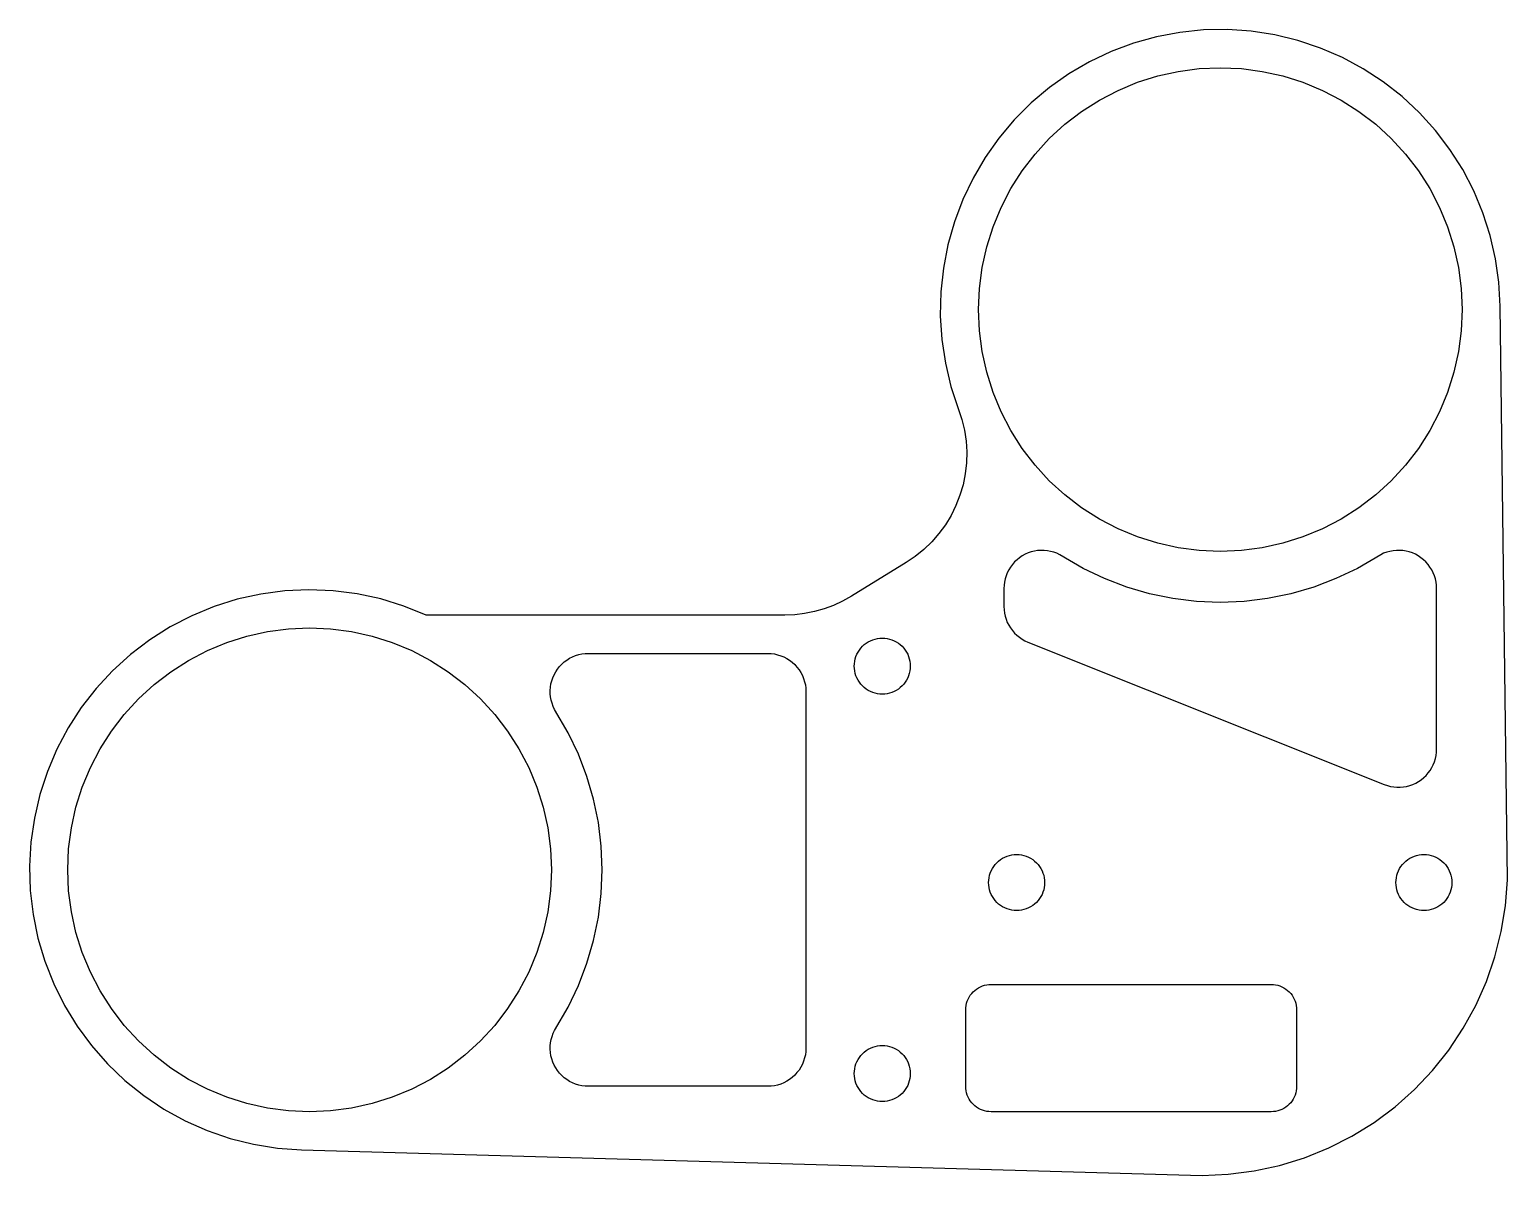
# Model space of a CAD drawing. Header units: millimetres. Extents: x 0.008 to 0.588, y -0.12 to 0.33.
import ezdxf

# ---------------------------------------------------------------- set-up
doc = ezdxf.new("R2010")
doc.units = ezdxf.units.MM
doc.layers.get('0').update_dxf_attribs({"linetype": 'CONTINUOUS'})

msp = doc.modelspace()

# ---------------------------------------------------------------- linework, layer by layer
for points in [[(0.16355, 0.1), (0.15475, 0.10358), (0.14568, 0.10639), (0.13639, 0.10841), (0.12696, 0.10961), (0.11747, 0.11), (0.10798, 0.10957), (0.09856, 0.10832), (0.08928, 0.10626), (0.08022, 0.10341), (0.07143, 0.09978), (0.06299, 0.09541), (0.05496, 0.09033), (0.0474, 0.08458), (0.04036, 0.07819), (0.0339, 0.07123), (0.02807, 0.06373), (0.0229, 0.05575), (0.01845, 0.04736), (0.01473, 0.03861), (0.01178, 0.02958), (0.00962, 0.02032), (0.00827, 0.01092), (0.00774, 0.00143), (0.00803, -0.00807), (0.00913, -0.0175), (0.01105, -0.02681), (0.01376, -0.03592), (0.01725, -0.04476), (0.02148, -0.05326), (0.02644, -0.06137), (0.03208, -0.06902), (0.03835, -0.07616), (0.04522, -0.08272), (0.05263, -0.08867), (0.06053, -0.09396), (0.06885, -0.09854), (0.07754, -0.10239), (0.08653, -0.10548), (0.09575, -0.10778), (0.10513, -0.10928), (0.11461, -0.10996), (0.46838, -0.12), (0.47862, -0.11956), (0.48879, -0.11825), (0.49881, -0.11608), (0.50861, -0.11306), (0.51811, -0.10921), (0.52725, -0.10456), (0.53597, -0.09916), (0.54418, -0.09303), (0.55185, -0.08621), (0.5589, -0.07877), (0.5653, -0.07076), (0.57098, -0.06223), (0.57592, -0.05324), (0.58007, -0.04387), (0.58341, -0.03417), (0.58591, -0.02423), (0.58755, -0.01411), (0.58832, -0.00388), (0.58549, 0.22138), (0.58498, 0.23073), (0.58367, 0.24), (0.58157, 0.24913), (0.57871, 0.25805), (0.5751, 0.26669), (0.57077, 0.27499), (0.56574, 0.2829), (0.56007, 0.29035), (0.55378, 0.29728), (0.54692, 0.30366), (0.53954, 0.30943), (0.5317, 0.31456), (0.52346, 0.319), (0.51486, 0.32272), (0.50598, 0.32569), (0.49688, 0.3279), (0.48763, 0.32933), (0.47828, 0.32996), (0.46892, 0.3298), (0.4596, 0.32885), (0.4504, 0.3271), (0.44138, 0.32458), (0.43261, 0.32129), (0.42415, 0.31728), (0.41606, 0.31256), (0.4084, 0.30717), (0.40123, 0.30114), (0.3946, 0.29453), (0.38855, 0.28738), (0.38314, 0.27974), (0.37839, 0.27167), (0.37435, 0.26322), (0.37104, 0.25446), (0.36848, 0.24545), (0.36671, 0.23625), (0.36572, 0.22694), (0.36553, 0.21758), (0.36613, 0.20823), (0.36753, 0.19897), (0.36971, 0.18986), (0.37401, 0.17687), (0.37501, 0.17267), (0.37564, 0.1684), (0.3759, 0.16409), (0.37579, 0.15977), (0.37531, 0.15548), (0.37445, 0.15125), (0.37324, 0.14711), (0.37167, 0.14308), (0.36976, 0.13921), (0.36752, 0.13552), (0.36498, 0.13203), (0.36214, 0.12877), (0.35903, 0.12578), (0.35568, 0.12306), (0.3521, 0.12064), (0.33058, 0.10741), (0.32715, 0.10548), (0.32358, 0.10383), (0.31988, 0.10246), (0.3161, 0.10139), (0.31223, 0.10062), (0.30832, 0.10015), (0.30439, 0.1)], [(0.3805, 0.22), (0.38086, 0.22828), (0.38194, 0.2365), (0.38374, 0.24459), (0.38623, 0.25249), (0.3894, 0.26015), (0.39323, 0.2675), (0.39768, 0.27449), (0.40273, 0.28106), (0.40832, 0.28718), (0.41444, 0.29277), (0.42101, 0.29782), (0.428, 0.30227), (0.43535, 0.3061), (0.44301, 0.30927), (0.45091, 0.31176), (0.459, 0.31356), (0.46722, 0.31464), (0.4755, 0.315), (0.48378, 0.31464), (0.492, 0.31356), (0.50009, 0.31176), (0.50799, 0.30927), (0.51565, 0.3061), (0.523, 0.30227), (0.52999, 0.29782), (0.53656, 0.29277), (0.54268, 0.28718), (0.54827, 0.28106), (0.55332, 0.27449), (0.55777, 0.2675), (0.5616, 0.26015), (0.56477, 0.25249), (0.56726, 0.24459), (0.56906, 0.2365), (0.57014, 0.22828), (0.5705, 0.22), (0.57014, 0.21172), (0.56906, 0.2035), (0.56726, 0.19541), (0.56477, 0.18751), (0.5616, 0.17985), (0.55777, 0.1725), (0.55332, 0.16551), (0.54827, 0.15894), (0.54268, 0.15282), (0.53656, 0.14723), (0.52999, 0.14218), (0.523, 0.13773), (0.51565, 0.1339), (0.50799, 0.13073), (0.50009, 0.12824), (0.492, 0.12644), (0.48378, 0.12536), (0.4755, 0.125), (0.46722, 0.12536), (0.459, 0.12644), (0.45091, 0.12824), (0.44301, 0.13073), (0.43535, 0.1339), (0.428, 0.13773), (0.42101, 0.14218), (0.41444, 0.14723), (0.40832, 0.15282), (0.40273, 0.15894), (0.39768, 0.16551), (0.39323, 0.1725), (0.3894, 0.17985), (0.38623, 0.18751), (0.38374, 0.19541), (0.38194, 0.2035), (0.38086, 0.21172)], [(0.53853, 0.12374), (0.52936, 0.11839), (0.52093, 0.11436), (0.51221, 0.11102), (0.50325, 0.1084), (0.4941, 0.10651), (0.48483, 0.10538), (0.4755, 0.105), (0.46617, 0.10538), (0.4569, 0.10651), (0.44775, 0.1084), (0.43879, 0.11102), (0.43007, 0.11436), (0.42164, 0.11839), (0.41247, 0.12374), (0.41131, 0.12429), (0.4101, 0.12473), (0.40887, 0.12507), (0.4076, 0.12531), (0.40633, 0.12543), (0.40504, 0.12545), (0.40376, 0.12535), (0.4025, 0.12515), (0.40125, 0.12484), (0.40004, 0.12443), (0.39886, 0.12391), (0.39774, 0.12329), (0.39667, 0.12258), (0.39567, 0.12178), (0.39473, 0.1209), (0.39388, 0.11994), (0.39311, 0.11891), (0.39243, 0.11782), (0.39185, 0.11668), (0.39137, 0.11549), (0.39099, 0.11426), (0.39072, 0.11301), (0.39055, 0.11174), (0.3905, 0.11046), (0.3905, 0.10338), (0.39055, 0.10211), (0.39072, 0.10084), (0.39099, 0.0996), (0.39136, 0.09838), (0.39184, 0.09719), (0.39241, 0.09605), (0.39308, 0.09497), (0.39384, 0.09394), (0.39468, 0.09299), (0.39561, 0.09211), (0.3966, 0.09131), (0.39766, 0.0906), (0.39877, 0.08998), (0.39994, 0.08945), (0.53994, 0.03352), (0.54114, 0.0331), (0.54237, 0.03278), (0.54362, 0.03257), (0.54489, 0.03247), (0.54616, 0.03247), (0.54743, 0.03258), (0.54868, 0.03279), (0.54991, 0.03312), (0.55111, 0.03354), (0.55227, 0.03407), (0.55338, 0.03469), (0.55443, 0.0354), (0.55542, 0.0362), (0.55634, 0.03708), (0.55718, 0.03804), (0.55793, 0.03906), (0.5586, 0.04014), (0.55917, 0.04128), (0.55964, 0.04246), (0.56002, 0.04368), (0.56028, 0.04492), (0.56045, 0.04618), (0.5605, 0.04745), (0.5605, 0.11046), (0.56045, 0.11174), (0.56028, 0.11301), (0.56001, 0.11426), (0.55963, 0.11549), (0.55915, 0.11668), (0.55857, 0.11782), (0.55789, 0.11891), (0.55712, 0.11994), (0.55627, 0.1209), (0.55533, 0.12178), (0.55433, 0.12258), (0.55326, 0.12329), (0.55214, 0.12391), (0.55096, 0.12443), (0.54975, 0.12484), (0.5485, 0.12515), (0.54724, 0.12535), (0.54596, 0.12545), (0.54467, 0.12543), (0.5434, 0.12531), (0.54213, 0.12507), (0.5409, 0.12473), (0.53969, 0.12429)], [(0.02273, 0), (0.02309, 0.00828), (0.02417, 0.0165), (0.02597, 0.02459), (0.02846, 0.03249), (0.03163, 0.04015), (0.03546, 0.0475), (0.03991, 0.05449), (0.04495, 0.06106), (0.05055, 0.06718), (0.05666, 0.07277), (0.06324, 0.07782), (0.07023, 0.08227), (0.07758, 0.0861), (0.08524, 0.08927), (0.09314, 0.09176), (0.10123, 0.09356), (0.10945, 0.09464), (0.11773, 0.095), (0.12601, 0.09464), (0.13423, 0.09356), (0.14232, 0.09176), (0.15022, 0.08927), (0.15788, 0.0861), (0.16523, 0.08227), (0.17222, 0.07782), (0.17879, 0.07277), (0.1849, 0.06718), (0.1905, 0.06106), (0.19555, 0.05449), (0.2, 0.0475), (0.20383, 0.04015), (0.207, 0.03249), (0.20949, 0.02459), (0.21129, 0.0165), (0.21237, 0.00828), (0.21273, 0), (0.21237, -0.00828), (0.21129, -0.0165), (0.20949, -0.02459), (0.207, -0.03249), (0.20383, -0.04015), (0.2, -0.0475), (0.19555, -0.05449), (0.1905, -0.06106), (0.1849, -0.06718), (0.17879, -0.07277), (0.17222, -0.07782), (0.16523, -0.08227), (0.15788, -0.0861), (0.15022, -0.08927), (0.14232, -0.09176), (0.13423, -0.09356), (0.12601, -0.09464), (0.11773, -0.095), (0.10945, -0.09464), (0.10123, -0.09356), (0.09314, -0.09176), (0.08524, -0.08927), (0.07758, -0.0861), (0.07023, -0.08227), (0.06324, -0.07782), (0.05666, -0.07277), (0.05055, -0.06718), (0.04495, -0.06106), (0.03991, -0.05449), (0.03546, -0.0475), (0.03163, -0.04015), (0.02846, -0.03249), (0.02597, -0.02459), (0.02417, -0.0165), (0.02309, -0.00828)], [(0.33173, 0.08), (0.33177, 0.08096), (0.3319, 0.08191), (0.3321, 0.08285), (0.33239, 0.08376), (0.33276, 0.08465), (0.3332, 0.0855), (0.33372, 0.08631), (0.3343, 0.08707), (0.33495, 0.08778), (0.33566, 0.08843), (0.33642, 0.08901), (0.33723, 0.08953), (0.33808, 0.08997), (0.33897, 0.09034), (0.33988, 0.09063), (0.34082, 0.09083), (0.34177, 0.09096), (0.34273, 0.091), (0.34369, 0.09096), (0.34464, 0.09083), (0.34558, 0.09063), (0.34649, 0.09034), (0.34738, 0.08997), (0.34823, 0.08953), (0.34904, 0.08901), (0.3498, 0.08843), (0.35051, 0.08778), (0.35116, 0.08707), (0.35174, 0.08631), (0.35226, 0.0855), (0.3527, 0.08465), (0.35307, 0.08376), (0.35335, 0.08285), (0.35356, 0.08191), (0.35369, 0.08096), (0.35373, 0.08), (0.35369, 0.07904), (0.35356, 0.07809), (0.35335, 0.07715), (0.35307, 0.07624), (0.3527, 0.07535), (0.35226, 0.0745), (0.35174, 0.07369), (0.35116, 0.07293), (0.35051, 0.07222), (0.3498, 0.07157), (0.34904, 0.07099), (0.34823, 0.07047), (0.34738, 0.07003), (0.34649, 0.06966), (0.34558, 0.06937), (0.34464, 0.06917), (0.34369, 0.06904), (0.34273, 0.069), (0.34177, 0.06904), (0.34082, 0.06917), (0.33988, 0.06937), (0.33897, 0.06966), (0.33808, 0.07003), (0.33723, 0.07047), (0.33642, 0.07099), (0.33566, 0.07157), (0.33495, 0.07222), (0.3343, 0.07293), (0.33372, 0.07369), (0.3332, 0.0745), (0.33276, 0.07535), (0.33239, 0.07624), (0.3321, 0.07715), (0.3319, 0.07809), (0.33177, 0.07904)], [(0.31273, 0.07), (0.31273, -0.07), (0.31267, -0.07131), (0.3125, -0.0726), (0.31222, -0.07388), (0.31182, -0.07513), (0.31132, -0.07634), (0.31072, -0.0775), (0.31002, -0.0786), (0.30922, -0.07964), (0.30834, -0.08061), (0.30737, -0.08149), (0.30633, -0.08229), (0.30523, -0.08299), (0.30407, -0.08359), (0.30286, -0.0841), (0.30161, -0.08449), (0.30033, -0.08477), (0.29904, -0.08494), (0.29773, -0.085), (0.22727, -0.085), (0.22599, -0.08495), (0.22472, -0.08478), (0.22346, -0.08451), (0.22224, -0.08413), (0.22105, -0.08365), (0.21991, -0.08307), (0.21882, -0.08239), (0.21779, -0.08162), (0.21683, -0.08077), (0.21595, -0.07983), (0.21515, -0.07883), (0.21444, -0.07776), (0.21382, -0.07664), (0.2133, -0.07546), (0.21289, -0.07425), (0.21258, -0.073), (0.21237, -0.07174), (0.21228, -0.07046), (0.2123, -0.06917), (0.21242, -0.0679), (0.21266, -0.06663), (0.213, -0.0654), (0.21344, -0.06419), (0.21399, -0.06303), (0.21934, -0.05386), (0.22337, -0.04543), (0.22671, -0.03671), (0.22933, -0.02775), (0.23121, -0.0186), (0.23235, -0.00933), (0.23273, 0), (0.23235, 0.00933), (0.23121, 0.0186), (0.22933, 0.02775), (0.22671, 0.03671), (0.22337, 0.04543), (0.21934, 0.05386), (0.21399, 0.06303), (0.21344, 0.06419), (0.213, 0.0654), (0.21266, 0.06663), (0.21242, 0.0679), (0.2123, 0.06917), (0.21228, 0.07046), (0.21237, 0.07174), (0.21258, 0.073), (0.21289, 0.07425), (0.2133, 0.07546), (0.21382, 0.07664), (0.21444, 0.07776), (0.21515, 0.07883), (0.21595, 0.07983), (0.21683, 0.08077), (0.21779, 0.08162), (0.21882, 0.08239), (0.21991, 0.08307), (0.22105, 0.08365), (0.22224, 0.08413), (0.22346, 0.08451), (0.22472, 0.08478), (0.22599, 0.08495), (0.22727, 0.085), (0.29773, 0.085), (0.29904, 0.08494), (0.30033, 0.08477), (0.30161, 0.08449), (0.30286, 0.0841), (0.30407, 0.08359), (0.30523, 0.08299), (0.30633, 0.08229), (0.30737, 0.08149), (0.30834, 0.08061), (0.30922, 0.07964), (0.31002, 0.0786), (0.31072, 0.0775), (0.31132, 0.07634), (0.31182, 0.07513), (0.31222, 0.07388), (0.3125, 0.0726), (0.31267, 0.07131)], [(0.3845, -0.005), (0.38454, -0.00404), (0.38467, -0.00309), (0.38487, -0.00215), (0.38516, -0.00124), (0.38553, -0.00035), (0.38597, 0.0005), (0.38649, 0.00131), (0.38707, 0.00207), (0.38772, 0.00278), (0.38843, 0.00343), (0.38919, 0.00401), (0.39, 0.00453), (0.39085, 0.00497), (0.39174, 0.00534), (0.39265, 0.00563), (0.39359, 0.00583), (0.39454, 0.00596), (0.3955, 0.006), (0.39646, 0.00596), (0.39741, 0.00583), (0.39835, 0.00563), (0.39926, 0.00534), (0.40015, 0.00497), (0.401, 0.00453), (0.40181, 0.00401), (0.40257, 0.00343), (0.40328, 0.00278), (0.40393, 0.00207), (0.40451, 0.00131), (0.40503, 0.0005), (0.40547, -0.00035), (0.40584, -0.00124), (0.40613, -0.00215), (0.40633, -0.00309), (0.40646, -0.00404), (0.4065, -0.005), (0.40646, -0.00596), (0.40633, -0.00691), (0.40613, -0.00785), (0.40584, -0.00876), (0.40547, -0.00965), (0.40503, -0.0105), (0.40451, -0.01131), (0.40393, -0.01207), (0.40328, -0.01278), (0.40257, -0.01343), (0.40181, -0.01401), (0.401, -0.01453), (0.40015, -0.01497), (0.39926, -0.01534), (0.39835, -0.01563), (0.39741, -0.01583), (0.39646, -0.01596), (0.3955, -0.016), (0.39454, -0.01596), (0.39359, -0.01583), (0.39265, -0.01563), (0.39174, -0.01534), (0.39085, -0.01497), (0.39, -0.01453), (0.38919, -0.01401), (0.38843, -0.01343), (0.38772, -0.01278), (0.38707, -0.01207), (0.38649, -0.01131), (0.38597, -0.0105), (0.38553, -0.00965), (0.38516, -0.00876), (0.38487, -0.00785), (0.38467, -0.00691), (0.38454, -0.00596)], [(0.5445, -0.005), (0.54454, -0.00404), (0.54467, -0.00309), (0.54487, -0.00215), (0.54516, -0.00124), (0.54553, -0.00035), (0.54597, 0.0005), (0.54649, 0.00131), (0.54707, 0.00207), (0.54772, 0.00278), (0.54843, 0.00343), (0.54919, 0.00401), (0.55, 0.00453), (0.55085, 0.00497), (0.55174, 0.00534), (0.55265, 0.00563), (0.55359, 0.00583), (0.55454, 0.00596), (0.5555, 0.006), (0.55646, 0.00596), (0.55741, 0.00583), (0.55835, 0.00563), (0.55926, 0.00534), (0.56015, 0.00497), (0.561, 0.00453), (0.56181, 0.00401), (0.56257, 0.00343), (0.56328, 0.00278), (0.56393, 0.00207), (0.56451, 0.00131), (0.56503, 0.0005), (0.56547, -0.00035), (0.56584, -0.00124), (0.56613, -0.00215), (0.56633, -0.00309), (0.56646, -0.00404), (0.5665, -0.005), (0.56646, -0.00596), (0.56633, -0.00691), (0.56613, -0.00785), (0.56584, -0.00876), (0.56547, -0.00965), (0.56503, -0.0105), (0.56451, -0.01131), (0.56393, -0.01207), (0.56328, -0.01278), (0.56257, -0.01343), (0.56181, -0.01401), (0.561, -0.01453), (0.56015, -0.01497), (0.55926, -0.01534), (0.55835, -0.01563), (0.55741, -0.01583), (0.55646, -0.01596), (0.5555, -0.016), (0.55454, -0.01596), (0.55359, -0.01583), (0.55265, -0.01563), (0.55174, -0.01534), (0.55085, -0.01497), (0.55, -0.01453), (0.54919, -0.01401), (0.54843, -0.01343), (0.54772, -0.01278), (0.54707, -0.01207), (0.54649, -0.01131), (0.54597, -0.0105), (0.54553, -0.00965), (0.54516, -0.00876), (0.54487, -0.00785), (0.54467, -0.00691), (0.54454, -0.00596)], [(0.5055, -0.085), (0.50546, -0.08587), (0.50535, -0.08674), (0.50516, -0.08759), (0.5049, -0.08842), (0.50456, -0.08923), (0.50416, -0.09), (0.50369, -0.09074), (0.50316, -0.09143), (0.50257, -0.09207), (0.50193, -0.09266), (0.50124, -0.09319), (0.5005, -0.09366), (0.49973, -0.09406), (0.49892, -0.0944), (0.49809, -0.09466), (0.49724, -0.09485), (0.49637, -0.09496), (0.4955, -0.095), (0.3855, -0.095), (0.38463, -0.09496), (0.38376, -0.09485), (0.38291, -0.09466), (0.38208, -0.0944), (0.38127, -0.09406), (0.3805, -0.09366), (0.37976, -0.09319), (0.37907, -0.09266), (0.37843, -0.09207), (0.37784, -0.09143), (0.37731, -0.09074), (0.37684, -0.09), (0.37644, -0.08923), (0.3761, -0.08842), (0.37584, -0.08759), (0.37565, -0.08674), (0.37554, -0.08587), (0.3755, -0.085), (0.3755, -0.055), (0.37554, -0.05413), (0.37565, -0.05326), (0.37584, -0.05241), (0.3761, -0.05158), (0.37644, -0.05077), (0.37684, -0.05), (0.37731, -0.04926), (0.37784, -0.04857), (0.37843, -0.04793), (0.37907, -0.04734), (0.37976, -0.04681), (0.3805, -0.04634), (0.38127, -0.04594), (0.38208, -0.0456), (0.38291, -0.04534), (0.38376, -0.04515), (0.38463, -0.04504), (0.3855, -0.045), (0.4955, -0.045), (0.49637, -0.04504), (0.49724, -0.04515), (0.49809, -0.04534), (0.49892, -0.0456), (0.49973, -0.04594), (0.5005, -0.04634), (0.50124, -0.04681), (0.50193, -0.04734), (0.50257, -0.04793), (0.50316, -0.04857), (0.50369, -0.04926), (0.50416, -0.05), (0.50456, -0.05077), (0.5049, -0.05158), (0.50516, -0.05241), (0.50535, -0.05326), (0.50546, -0.05413), (0.5055, -0.055)], [(0.33173, -0.08), (0.33177, -0.07904), (0.3319, -0.07809), (0.3321, -0.07715), (0.33239, -0.07624), (0.33276, -0.07535), (0.3332, -0.0745), (0.33372, -0.07369), (0.3343, -0.07293), (0.33495, -0.07222), (0.33566, -0.07157), (0.33642, -0.07099), (0.33723, -0.07047), (0.33808, -0.07003), (0.33897, -0.06966), (0.33988, -0.06937), (0.34082, -0.06917), (0.34177, -0.06904), (0.34273, -0.069), (0.34369, -0.06904), (0.34464, -0.06917), (0.34558, -0.06937), (0.34649, -0.06966), (0.34738, -0.07003), (0.34823, -0.07047), (0.34904, -0.07099), (0.3498, -0.07157), (0.35051, -0.07222), (0.35116, -0.07293), (0.35174, -0.07369), (0.35226, -0.0745), (0.3527, -0.07535), (0.35307, -0.07624), (0.35335, -0.07715), (0.35356, -0.07809), (0.35369, -0.07904), (0.35373, -0.08), (0.35369, -0.08096), (0.35356, -0.08191), (0.35335, -0.08285), (0.35307, -0.08376), (0.3527, -0.08465), (0.35226, -0.0855), (0.35174, -0.08631), (0.35116, -0.08707), (0.35051, -0.08778), (0.3498, -0.08843), (0.34904, -0.08901), (0.34823, -0.08953), (0.34738, -0.08997), (0.34649, -0.09034), (0.34558, -0.09063), (0.34464, -0.09083), (0.34369, -0.09096), (0.34273, -0.091), (0.34177, -0.09096), (0.34082, -0.09083), (0.33988, -0.09063), (0.33897, -0.09034), (0.33808, -0.08997), (0.33723, -0.08953), (0.33642, -0.08901), (0.33566, -0.08843), (0.33495, -0.08778), (0.3343, -0.08707), (0.33372, -0.08631), (0.3332, -0.0855), (0.33276, -0.08465), (0.33239, -0.08376), (0.3321, -0.08285), (0.3319, -0.08191), (0.33177, -0.08096)]]:
    msp.add_lwpolyline(points, close=True)

doc.saveas('drawing.dxf')
